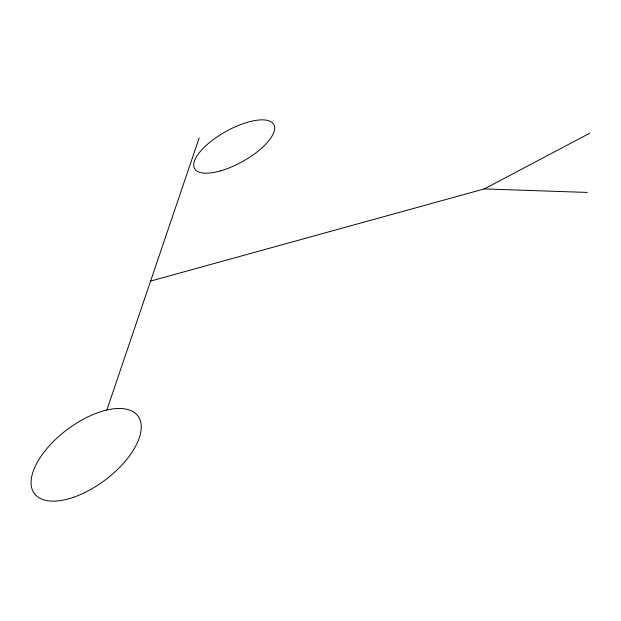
<?xml version="1.0" encoding="UTF-8"?>
<svg xmlns="http://www.w3.org/2000/svg" width="621" height="621" viewBox="0 0 621 621"><rect width="100%" height="100%" fill="white"/><g stroke="black" fill="none" stroke-linecap="round" stroke-linejoin="round"><path stroke-width="0.93" d="M106.843 410.054L199.17 137.909M150.6 281.072L484.264 188.924L589.95 133.119M484.264 188.924L587.357 192.432M220.385 170.915A45.341 17.186 -29.1 0 0 274.055 124.984A45.341 17.186 -29.1 0 0 208.12 143.699A45.341 17.186 -29.1 0 0 220.385 170.915M73.022 497.444A64.708 31.586 -36.9 0 0 139.112 417.824A64.708 31.586 -36.9 0 0 46.381 449.208A64.708 31.586 -36.9 0 0 73.022 497.444"/></g></svg>
